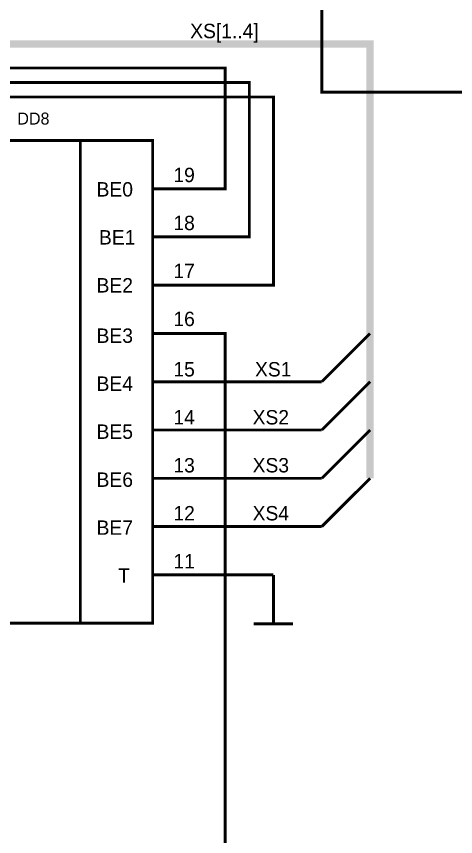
# Model space of a CAD drawing. Header units: millimetres. Extents: x 0 to 841, y 0 to 594.
# Drawn here: x 315.9 to 361.4, y 242.9 to 327.8 of the extents above; entities that cross this region are included whole.
import ezdxf

# ---------------------------------------------------------------- set-up
doc = ezdxf.new("R2010")
doc.units = ezdxf.units.MM
doc.layers.add('Sheet', color=255, linetype='Continuous')

msp = doc.modelspace()

# ---------------------------------------------------------------- linework, layer by layer
at = {"layer": 'Sheet'}
for points, const_width in [([(347.534, 350), (347.534, 319.99), (370.018, 319.99)], 0.3), ([(352.534, 279.991), (352.534, 324.991), (270.064, 324.991), (270.064, 279.991), (197.579, 279.991), (197.579, 237.491), (162.594, 237.491), (162.594, 202.494), (162.594, 202.494), (162.594, 187.489), (162.594, 187.489)], 0.749), ([(185.095, 322.49), (337.534, 322.49), (337.534, 309.986), (332.534, 309.986)], 0.3), ([(332.534, 305), (340.034, 305), (340.034, 320.999), (285.049, 320.999), (285.049, 294.996), (202.579, 294.996), (137.61, 294.996)], 0.3), ([(332.534, 299.998), (342.534, 299.998), (342.534, 319.492), (280.049, 319.492), (280.049, 284.993), (190.095, 284.993), (137.61, 284.993)], 0.3), ([(322.549, 314.988), (322.549, 264.986)], 0.3), ([(330.033, 309.986), (332.534, 309.986)], 0.3), ([(330.033, 305), (332.534, 305)], 0.3), ([(330.033, 299.998), (332.534, 299.998)], 0.3), ([(332.534, 294.996), (337.534, 294.996), (337.534, 202.494), (337.534, 107.492), (302.549, 107.492), (215.079, 107.492), (215.079, 124.998), (217.579, 124.998)], 0.3), ([(330.033, 294.996), (332.534, 294.996)], 0.3), ([(352.534, 294.996), (347.534, 289.994)], 0.3), ([(330.033, 289.994), (332.534, 289.994)], 0.3), ([(332.534, 289.994), (347.534, 289.994)], 0.3), ([(352.534, 289.994), (347.534, 284.993)], 0.3), ([(330.033, 284.993), (332.534, 284.993)], 0.3), ([(332.534, 284.993), (347.534, 284.993)], 0.3), ([(352.534, 284.993), (347.534, 279.991)], 0.3), ([(330.033, 279.991), (332.534, 279.991)], 0.3), ([(332.534, 279.991), (347.534, 279.991), (347.534, 279.991)], 0.3), ([(352.534, 279.991), (347.534, 274.989)], 0.3), ([(330.033, 274.989), (332.534, 274.989)], 0.3), ([(332.534, 274.989), (347.534, 274.989)], 0.3), ([(330.033, 269.987), (332.534, 269.987)], 0.3), ([(332.534, 269.987), (342.534, 269.987)], 0.3), ([(342.534, 269.987), (342.534, 264.908)], 0.3), ([(340.499, 264.908), (344.568, 264.908)], 0.3)]:
    msp.add_lwpolyline(points, dxfattribs=dict(at, const_width=const_width))
at = {"layer": 'Sheet', "const_width": 0.3}
msp.add_lwpolyline([(307.549, 314.988), (330.033, 314.988), (330.033, 264.986), (307.549, 264.986), (307.549, 314.988)], close=True, dxfattribs=at)

# ---------------------------------------------------------------- texts
at = {"layer": 'Sheet'}
for s, height, p in [('XS[1..4]', 1.4912, (333.916, 325.582)), ('DD8', 1.2427, (316.027, 316.634)), ('19', 1.4912, (332.176, 310.669)), ('BE0', 1.4912, (324.226, 309.178)), ('18', 1.4912, (332.176, 305.699)), ('BE1', 1.4912, (324.474, 304.208)), ('17', 1.4912, (332.176, 300.728)), ('BE2', 1.4912, (324.226, 299.237)), ('16', 1.4912, (332.176, 295.757)), ('BE3', 1.4912, (324.226, 294.018)), ('15', 1.4912, (332.176, 290.538)), ('XS1', 1.4912, (340.624, 290.538)), ('BE4', 1.4912, (324.226, 289.047)), ('14', 1.4912, (332.176, 285.567)), ('XS2', 1.4912, (340.375, 285.567)), ('BE5', 1.4912, (324.226, 284.076)), ('13', 1.4912, (332.176, 280.597)), ('XS3', 1.4912, (340.375, 280.597)), ('BE6', 1.4912, (324.226, 279.105)), ('12', 1.4912, (332.176, 275.626)), ('XS4', 1.4912, (340.375, 275.626)), ('BE7', 1.4912, (324.226, 274.135)), ('11', 1.4912, (332.176, 270.655)), ('T', 1.491, (326.462, 269.164))]:
    msp.add_text(s, height=height, dxfattribs=at).set_placement(p)

doc.saveas('drawing.dxf')
